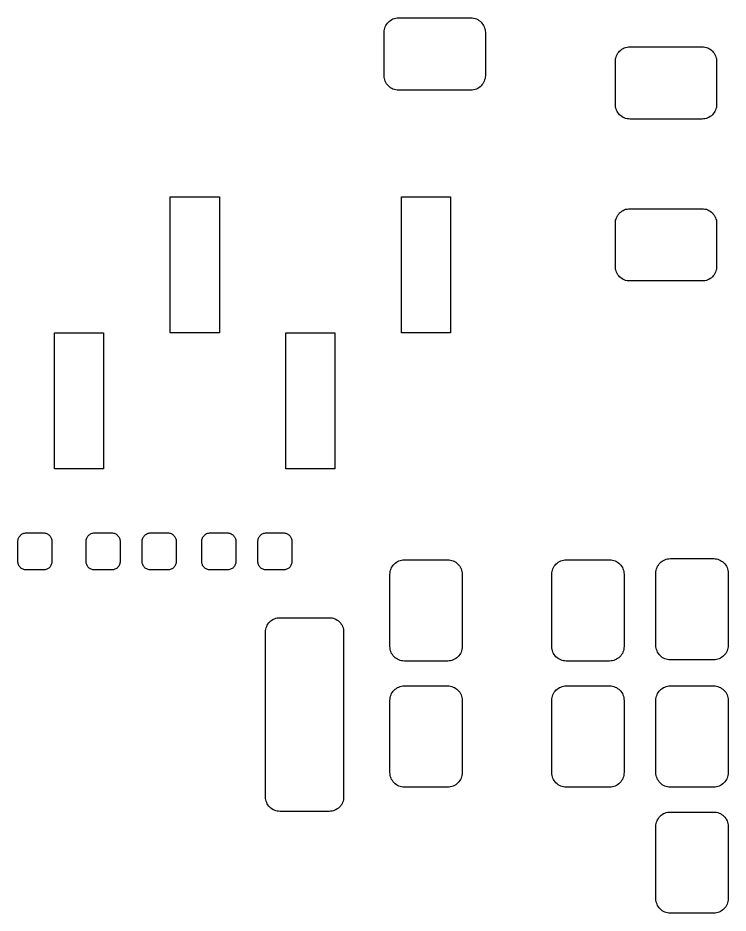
# Model space of a CAD drawing. Extents: x 0 to 58, y -40.2 to 0.4.
# Drawn here: x 29.54 to 41.82, y -40.13 to -24.66 of the extents above; entities that cross this region are included whole.
import ezdxf

# ---------------------------------------------------------------- set-up
doc = ezdxf.new("R2010")
doc.units = 0
doc.layers.get('0').update_dxf_attribs({"linetype": 'CONTINUOUS'})

msp = doc.modelspace()

# ---------------------------------------------------------------- linework, layer by layer
at = {"color": 7}
for points in [[(37.398925, -24.65516), (37.421785, -24.66024), (37.447185, -24.66532), (37.470045, -24.67294), (37.492905, -24.68564), (37.513225, -24.69834), (37.533545, -24.71104), (37.551325, -24.72882), (37.566565, -24.7466), (37.581805, -24.76692), (37.594505, -24.78724), (37.604665, -24.8101), (37.612285, -24.83296), (37.619905, -24.85582), (37.622445, -24.88122), (37.624985, -24.90408), (37.624985, -25.655919), (37.622445, -25.678779), (37.619905, -25.704179), (37.612285, -25.727039), (37.604665, -25.749899), (37.594505, -25.772759), (37.581805, -25.793079), (37.566565, -25.813399), (37.551325, -25.831179), (37.533545, -25.848959), (37.513225, -25.864199), (37.492905, -25.876899), (37.470045, -25.887059), (37.447185, -25.894679), (37.421785, -25.899759), (37.398925, -25.904839), (37.373525, -25.904839), (36.123846, -25.904839), (36.098446, -25.904839), (36.075586, -25.899759), (36.052726, -25.894679), (36.027326, -25.887059), (36.007006, -25.876899), (35.984146, -25.864199), (35.966366, -25.848959), (35.948586, -25.831179), (35.930806, -25.813399), (35.915566, -25.793079), (35.902866, -25.772759), (35.892706, -25.749899), (35.885086, -25.727039), (35.880006, -25.704179), (35.874926, -25.678779), (35.874926, -25.655919), (35.874926, -24.90408), (35.874926, -24.88122), (35.880006, -24.85582), (35.885086, -24.83296), (35.892706, -24.8101), (35.902866, -24.78724), (35.915566, -24.76692), (35.930806, -24.7466), (35.948586, -24.72882), (35.966366, -24.71104), (35.984146, -24.69834), (36.007006, -24.68564), (36.027326, -24.67294), (36.052726, -24.66532), (36.075586, -24.66024), (36.098446, -24.65516), (36.123846, -24.65516), (37.373525, -24.65516)], [(41.399421, -25.155539), (41.422281, -25.160619), (41.447681, -25.165699), (41.470541, -25.173319), (41.490861, -25.183479), (41.513721, -25.196179), (41.534041, -25.211419), (41.551821, -25.229199), (41.567061, -25.246979), (41.582301, -25.267299), (41.595001, -25.287619), (41.605161, -25.310479), (41.612781, -25.333339), (41.620401, -25.356199), (41.622941, -25.381599), (41.622941, -25.404459), (41.622941, -26.156298), (41.622941, -26.179158), (41.620401, -26.204558), (41.612781, -26.227418), (41.605161, -26.250278), (41.595001, -26.273138), (41.582301, -26.293458), (41.567061, -26.313778), (41.551821, -26.331558), (41.534041, -26.349338), (41.513721, -26.362038), (41.490861, -26.374738), (41.470541, -26.384898), (41.447681, -26.395058), (41.422281, -26.400138), (41.399421, -26.402678), (41.374021, -26.405218), (40.124342, -26.405218), (40.098942, -26.402678), (40.076082, -26.400138), (40.050682, -26.395058), (40.027822, -26.384898), (40.007502, -26.374738), (39.984642, -26.362038), (39.966862, -26.349338), (39.946542, -26.331558), (39.931302, -26.313778), (39.916063, -26.293458), (39.903363, -26.273138), (39.893203, -26.250278), (39.885583, -26.227418), (39.877963, -26.204558), (39.875423, -26.179158), (39.875423, -26.156298), (39.875423, -25.404459), (39.875423, -25.381599), (39.877963, -25.356199), (39.885583, -25.333339), (39.893203, -25.310479), (39.903363, -25.287619), (39.916063, -25.267299), (39.931302, -25.246979), (39.946542, -25.229199), (39.966862, -25.211419), (39.984642, -25.196179), (40.007502, -25.183479), (40.027822, -25.173319), (40.050682, -25.165699), (40.076082, -25.160619), (40.098942, -25.155539), (40.124342, -25.155539), (41.374021, -25.155539)], [(33.025049, -30.100915), (32.17415, -30.100915), (32.17415, -27.751417), (33.025049, -27.751417)], [(37.023005, -30.100915), (36.174646, -30.100915), (36.174646, -27.751417), (37.023005, -27.751417)], [(41.399421, -27.957157), (41.422281, -27.959697), (41.447681, -27.964777), (41.470541, -27.974937), (41.490861, -27.985097), (41.513721, -27.997797), (41.534041, -28.013037), (41.551821, -28.028277), (41.567061, -28.046057), (41.582301, -28.066377), (41.595001, -28.086697), (41.605161, -28.109557), (41.612781, -28.132416), (41.620401, -28.155276), (41.622941, -28.180676), (41.622941, -28.206076), (41.622941, -28.955376), (41.622941, -28.980776), (41.620401, -29.003636), (41.612781, -29.026496), (41.605161, -29.051896), (41.595001, -29.072216), (41.582301, -29.095076), (41.567061, -29.112856), (41.551821, -29.133176), (41.534041, -29.148416), (41.513721, -29.163656), (41.490861, -29.176356), (41.470541, -29.186515), (41.447681, -29.194135), (41.422281, -29.199215), (41.399421, -29.204295), (41.374021, -29.204295), (40.124342, -29.204295), (40.098942, -29.204295), (40.076082, -29.199215), (40.050682, -29.194135), (40.027822, -29.186515), (40.007502, -29.176356), (39.984642, -29.163656), (39.966862, -29.148416), (39.946542, -29.133176), (39.931302, -29.112856), (39.916063, -29.095076), (39.903363, -29.072216), (39.893203, -29.051896), (39.885583, -29.026496), (39.877963, -29.003636), (39.875423, -28.980776), (39.875423, -28.955376), (39.875423, -28.206076), (39.875423, -28.180676), (39.877963, -28.155276), (39.885583, -28.132416), (39.893203, -28.109557), (39.903363, -28.086697), (39.916063, -28.066377), (39.931302, -28.046057), (39.946542, -28.028277), (39.966862, -28.013037), (39.984642, -27.997797), (40.007502, -27.985097), (40.027822, -27.974937), (40.050682, -27.964777), (40.076082, -27.959697), (40.098942, -27.957157), (40.124342, -27.954617), (41.374021, -27.954617)], [(31.023531, -32.450412), (30.175172, -32.450412), (30.175172, -30.100915), (31.023531, -30.100915)], [(35.024027, -32.450412), (34.173128, -32.450412), (34.173128, -30.100915), (35.024027, -30.100915)], [(29.997372, -33.560391), (30.010072, -33.562931), (30.025312, -33.565471), (30.038012, -33.570551), (30.050712, -33.578171), (30.063412, -33.585791), (30.076112, -33.593411), (30.086272, -33.603571), (30.096432, -33.613731), (30.104052, -33.626431), (30.111672, -33.639131), (30.116752, -33.651831), (30.121832, -33.664531), (30.126912, -33.679771), (30.129452, -33.692471), (30.129452, -33.707711), (30.129452, -34.053151), (30.129452, -34.065851), (30.126912, -34.081091), (30.121832, -34.096331), (30.116752, -34.109031), (30.111672, -34.121731), (30.104052, -34.134431), (30.096432, -34.147131), (30.086272, -34.157291), (30.076112, -34.167451), (30.063412, -34.175071), (30.050712, -34.182691), (30.038012, -34.187771), (30.025312, -34.192851), (30.010072, -34.197931), (29.997372, -34.200471), (29.982132, -34.200471), (29.687492, -34.200471), (29.672252, -34.200471), (29.657012, -34.197931), (29.644312, -34.192851), (29.629072, -34.187771), (29.616372, -34.182691), (29.603672, -34.175071), (29.593512, -34.167451), (29.583352, -34.157291), (29.573192, -34.147131), (29.563032, -34.134431), (29.555412, -34.121731), (29.550332, -34.109031), (29.545252, -34.096331), (29.542712, -34.081091), (29.540172, -34.065851), (29.540172, -34.053151), (29.540172, -33.707711), (29.540172, -33.692471), (29.542712, -33.679771), (29.545252, -33.664531), (29.550332, -33.651831), (29.555412, -33.639131), (29.563032, -33.626431), (29.573192, -33.613731), (29.583352, -33.603571), (29.593512, -33.593411), (29.603672, -33.585791), (29.616372, -33.578171), (29.629072, -33.570551), (29.644312, -33.565471), (29.657012, -33.562931), (29.672252, -33.560391), (29.687492, -33.560391), (29.982132, -33.560391)], [(31.175931, -33.560391), (31.191171, -33.562931), (31.203871, -33.565471), (31.219111, -33.570551), (31.231811, -33.578171), (31.244511, -33.585791), (31.254671, -33.593411), (31.264831, -33.603571), (31.274991, -33.613731), (31.285151, -33.626431), (31.292771, -33.639131), (31.297851, -33.651831), (31.302931, -33.664531), (31.305471, -33.679771), (31.308011, -33.692471), (31.308011, -33.707711), (31.308011, -34.053151), (31.308011, -34.065851), (31.305471, -34.081091), (31.302931, -34.096331), (31.297851, -34.109031), (31.292771, -34.121731), (31.285151, -34.134431), (31.274991, -34.147131), (31.264831, -34.157291), (31.254671, -34.167451), (31.244511, -34.175071), (31.231811, -34.182691), (31.219111, -34.187771), (31.203871, -34.192851), (31.191171, -34.197931), (31.175931, -34.200471), (31.160691, -34.200471), (30.866051, -34.200471), (30.853351, -34.200471), (30.838111, -34.197931), (30.822871, -34.192851), (30.810171, -34.187771), (30.797471, -34.182691), (30.784771, -34.175071), (30.772071, -34.167451), (30.761911, -34.157291), (30.751751, -34.147131), (30.744131, -34.134431), (30.736511, -34.121731), (30.731431, -34.109031), (30.726351, -34.096331), (30.721271, -34.081091), (30.718731, -34.065851), (30.718731, -34.053151), (30.718731, -33.707711), (30.718731, -33.692471), (30.721271, -33.679771), (30.726351, -33.664531), (30.731431, -33.651831), (30.736511, -33.639131), (30.744131, -33.626431), (30.751751, -33.613731), (30.761911, -33.603571), (30.772071, -33.593411), (30.784771, -33.585791), (30.797471, -33.578171), (30.810171, -33.570551), (30.822871, -33.565471), (30.838111, -33.562931), (30.853351, -33.560391), (30.866051, -33.560391), (31.160691, -33.560391)], [(32.14621, -33.560391), (32.16145, -33.562931), (32.17415, -33.565471), (32.18939, -33.570551), (32.20209, -33.578171), (32.21479, -33.585791), (32.22495, -33.593411), (32.23511, -33.603571), (32.24527, -33.613731), (32.25543, -33.626431), (32.26305, -33.639131), (32.26813, -33.651831), (32.27321, -33.664531), (32.27575, -33.679771), (32.27829, -33.692471), (32.27829, -33.707711), (32.27829, -34.053151), (32.27829, -34.065851), (32.27575, -34.081091), (32.27321, -34.096331), (32.26813, -34.109031), (32.26305, -34.121731), (32.25543, -34.134431), (32.24527, -34.147131), (32.23511, -34.157291), (32.22495, -34.167451), (32.21479, -34.175071), (32.20209, -34.182691), (32.18939, -34.187771), (32.17415, -34.192851), (32.16145, -34.197931), (32.14621, -34.200471), (32.13097, -34.200471), (31.83633, -34.200471), (31.82109, -34.200471), (31.80839, -34.197931), (31.79315, -34.192851), (31.78045, -34.187771), (31.76775, -34.182691), (31.75505, -34.175071), (31.74235, -34.167451), (31.73219, -34.157291), (31.72203, -34.147131), (31.71441, -34.134431), (31.70679, -34.121731), (31.69917, -34.109031), (31.69663, -34.096331), (31.69155, -34.081091), (31.68901, -34.065851), (31.68901, -34.053151), (31.68901, -33.707711), (31.68901, -33.692471), (31.69155, -33.679771), (31.69663, -33.664531), (31.69917, -33.651831), (31.70679, -33.639131), (31.71441, -33.626431), (31.72203, -33.613731), (31.73219, -33.603571), (31.74235, -33.593411), (31.75505, -33.585791), (31.76775, -33.578171), (31.78045, -33.570551), (31.79315, -33.565471), (31.80839, -33.562931), (31.82109, -33.560391), (31.83633, -33.560391), (32.13097, -33.560391)], [(33.174909, -33.560391), (33.190149, -33.562931), (33.205389, -33.565471), (33.218089, -33.570551), (33.230789, -33.578171), (33.243489, -33.585791), (33.256189, -33.593411), (33.266349, -33.603571), (33.276509, -33.613731), (33.284129, -33.626431), (33.291749, -33.639131), (33.296829, -33.651831), (33.301909, -33.664531), (33.306989, -33.679771), (33.309529, -33.692471), (33.309529, -33.707711), (33.309529, -34.053151), (33.309529, -34.065851), (33.306989, -34.081091), (33.301909, -34.096331), (33.296829, -34.109031), (33.291749, -34.121731), (33.284129, -34.134431), (33.276509, -34.147131), (33.266349, -34.157291), (33.256189, -34.167451), (33.243489, -34.175071), (33.230789, -34.182691), (33.218089, -34.187771), (33.205389, -34.192851), (33.190149, -34.197931), (33.174909, -34.200471), (33.162209, -34.200471), (32.867569, -34.200471), (32.852329, -34.200471), (32.837089, -34.197931), (32.824389, -34.192851), (32.809149, -34.187771), (32.796449, -34.182691), (32.783749, -34.175071), (32.773589, -34.167451), (32.763429, -34.157291), (32.753269, -34.147131), (32.743109, -34.134431), (32.735489, -34.121731), (32.730409, -34.109031), (32.725329, -34.096331), (32.722789, -34.081091), (32.720249, -34.065851), (32.720249, -34.053151), (32.720249, -33.707711), (32.720249, -33.692471), (32.722789, -33.679771), (32.725329, -33.664531), (32.730409, -33.651831), (32.735489, -33.639131), (32.743109, -33.626431), (32.753269, -33.613731), (32.763429, -33.603571), (32.773589, -33.593411), (32.783749, -33.585791), (32.796449, -33.578171), (32.809149, -33.570551), (32.824389, -33.565471), (32.837089, -33.562931), (32.852329, -33.560391), (32.867569, -33.560391), (33.162209, -33.560391)], [(34.145188, -33.560391), (34.160428, -33.562931), (34.175668, -33.565471), (34.188368, -33.570551), (34.201068, -33.578171), (34.213768, -33.585791), (34.226468, -33.593411), (34.236628, -33.603571), (34.246788, -33.613731), (34.254408, -33.626431), (34.262028, -33.639131), (34.267108, -33.651831), (34.272188, -33.664531), (34.277268, -33.679771), (34.277268, -33.692471), (34.279808, -33.707711), (34.279808, -34.053151), (34.277268, -34.065851), (34.277268, -34.081091), (34.272188, -34.096331), (34.267108, -34.109031), (34.262028, -34.121731), (34.254408, -34.134431), (34.246788, -34.147131), (34.236628, -34.157291), (34.226468, -34.167451), (34.213768, -34.175071), (34.201068, -34.182691), (34.188368, -34.187771), (34.175668, -34.192851), (34.160428, -34.197931), (34.145188, -34.200471), (34.132488, -34.200471), (33.837848, -34.200471), (33.822608, -34.200471), (33.807368, -34.197931), (33.794668, -34.192851), (33.779428, -34.187771), (33.766728, -34.182691), (33.754028, -34.175071), (33.743868, -34.167451), (33.731168, -34.157291), (33.723548, -34.147131), (33.713388, -34.134431), (33.705768, -34.121731), (33.700688, -34.109031), (33.695608, -34.096331), (33.693068, -34.081091), (33.690528, -34.065851), (33.687988, -34.053151), (33.687988, -33.707711), (33.690528, -33.692471), (33.693068, -33.679771), (33.695608, -33.664531), (33.700688, -33.651831), (33.705768, -33.639131), (33.713388, -33.626431), (33.723548, -33.613731), (33.731168, -33.603571), (33.743868, -33.593411), (33.754028, -33.585791), (33.766728, -33.578171), (33.779428, -33.570551), (33.794668, -33.565471), (33.807368, -33.562931), (33.822608, -33.560391), (33.837848, -33.560391), (34.132488, -33.560391)], [(36.997605, -34.025211), (37.023005, -34.030291), (37.045865, -34.035371), (37.068725, -34.042991), (37.091585, -34.055691), (37.111905, -34.068391), (37.132225, -34.081091), (37.150005, -34.098871), (37.167785, -34.116651), (37.183025, -34.136971), (37.195725, -34.157291), (37.205885, -34.180151), (37.213505, -34.203011), (37.218585, -34.225871), (37.223665, -34.251271), (37.223665, -34.274131), (37.223665, -35.52635), (37.223665, -35.54921), (37.218585, -35.574609), (37.213505, -35.597469), (37.205885, -35.620329), (37.195725, -35.643189), (37.183025, -35.663509), (37.167785, -35.683829), (37.150005, -35.701609), (37.132225, -35.719389), (37.111905, -35.732089), (37.091585, -35.744789), (37.068725, -35.754949), (37.045865, -35.765109), (37.023005, -35.770189), (36.997605, -35.772729), (36.974745, -35.775269), (36.225446, -35.775269), (36.200046, -35.772729), (36.174646, -35.770189), (36.151786, -35.765109), (36.128926, -35.754949), (36.106066, -35.744789), (36.085746, -35.732089), (36.065426, -35.719389), (36.047646, -35.701609), (36.029866, -35.683829), (36.017166, -35.663509), (36.004466, -35.643189), (35.994306, -35.620329), (35.984146, -35.597469), (35.979066, -35.574609), (35.976526, -35.54921), (35.973986, -35.52635), (35.973986, -34.274131), (35.976526, -34.251271), (35.979066, -34.225871), (35.984146, -34.203011), (35.994306, -34.180151), (36.004466, -34.157291), (36.017166, -34.136971), (36.029866, -34.116651), (36.047646, -34.098871), (36.065426, -34.081091), (36.085746, -34.068391), (36.106066, -34.055691), (36.128926, -34.042991), (36.151786, -34.035371), (36.174646, -34.030291), (36.200046, -34.025211), (36.225446, -34.025211), (36.974745, -34.025211)], [(39.799223, -34.025211), (39.822083, -34.030291), (39.847483, -34.035371), (39.870343, -34.042991), (39.893203, -34.055691), (39.913523, -34.068391), (39.933842, -34.081091), (39.951622, -34.098871), (39.966862, -34.116651), (39.982102, -34.136971), (39.994802, -34.157291), (40.004962, -34.180151), (40.012582, -34.203011), (40.020202, -34.225871), (40.022742, -34.251271), (40.025282, -34.274131), (40.025282, -35.52635), (40.022742, -35.54921), (40.020202, -35.574609), (40.012582, -35.597469), (40.004962, -35.620329), (39.994802, -35.643189), (39.982102, -35.663509), (39.966862, -35.683829), (39.951622, -35.701609), (39.933842, -35.719389), (39.913523, -35.732089), (39.893203, -35.744789), (39.870343, -35.754949), (39.847483, -35.765109), (39.822083, -35.770189), (39.799223, -35.772729), (39.773823, -35.775269), (39.024523, -35.775269), (38.999123, -35.772729), (38.976263, -35.770189), (38.950863, -35.765109), (38.928003, -35.754949), (38.905143, -35.744789), (38.884823, -35.732089), (38.864503, -35.719389), (38.846724, -35.701609), (38.831484, -35.683829), (38.816244, -35.663509), (38.803544, -35.643189), (38.793384, -35.620329), (38.785764, -35.597469), (38.778144, -35.574609), (38.775604, -35.54921), (38.773064, -35.52635), (38.773064, -34.274131), (38.775604, -34.251271), (38.778144, -34.225871), (38.785764, -34.203011), (38.793384, -34.180151), (38.803544, -34.157291), (38.816244, -34.136971), (38.831484, -34.116651), (38.846724, -34.098871), (38.864503, -34.081091), (38.884823, -34.068391), (38.905143, -34.055691), (38.928003, -34.042991), (38.950863, -34.035371), (38.976263, -34.030291), (38.999123, -34.025211), (39.024523, -34.025211), (39.773823, -34.025211)], [(41.597541, -34.007431), (41.622941, -34.009971), (41.645801, -34.015051), (41.668661, -34.025211), (41.691521, -34.035371), (41.711841, -34.048071), (41.732161, -34.060771), (41.749941, -34.078551), (41.767721, -34.096331), (41.782961, -34.116651), (41.795661, -34.136971), (41.805821, -34.159831), (41.813441, -34.182691), (41.818521, -34.205551), (41.823601, -34.230951), (41.823601, -34.256351), (41.823601, -35.50603), (41.823601, -35.52889), (41.818521, -35.55429), (41.813441, -35.577149), (41.805821, -35.600009), (41.795661, -35.622869), (41.782961, -35.643189), (41.767721, -35.663509), (41.749941, -35.681289), (41.732161, -35.699069), (41.711841, -35.711769), (41.691521, -35.724469), (41.668661, -35.737169), (41.645801, -35.744789), (41.622941, -35.749869), (41.597541, -35.754949), (41.574681, -35.754949), (40.825382, -35.754949), (40.799982, -35.754949), (40.774582, -35.749869), (40.751722, -35.744789), (40.728862, -35.737169), (40.706002, -35.724469), (40.685682, -35.711769), (40.665362, -35.699069), (40.647582, -35.681289), (40.629802, -35.663509), (40.617102, -35.643189), (40.604402, -35.622869), (40.594242, -35.600009), (40.584082, -35.577149), (40.579002, -35.55429), (40.576462, -35.52889), (40.573922, -35.50603), (40.573922, -34.256351), (40.576462, -34.230951), (40.579002, -34.205551), (40.584082, -34.182691), (40.594242, -34.159831), (40.604402, -34.136971), (40.617102, -34.116651), (40.629802, -34.096331), (40.647582, -34.078551), (40.665362, -34.060771), (40.685682, -34.048071), (40.706002, -34.035371), (40.728862, -34.025211), (40.751722, -34.015051), (40.774582, -34.009971), (40.799982, -34.007431), (40.825382, -34.004891), (41.574681, -34.004891)], [(34.947827, -35.02597), (34.973227, -35.03105), (34.996087, -35.03613), (35.018947, -35.04375), (35.041807, -35.05391), (35.062127, -35.06661), (35.082447, -35.08185), (35.100227, -35.09963), (35.118007, -35.11741), (35.133247, -35.13519), (35.145947, -35.15805), (35.156107, -35.17837), (35.163727, -35.20377), (35.168807, -35.22663), (35.173887, -35.24949), (35.173887, -35.27489), (35.173887, -38.124767), (35.173887, -38.150167), (35.168807, -38.173027), (35.163727, -38.198427), (35.156107, -38.221287), (35.145947, -38.244147), (35.133247, -38.264467), (35.118007, -38.284787), (35.100227, -38.302567), (35.082447, -38.317807), (35.062127, -38.333047), (35.041807, -38.345747), (35.018947, -38.355907), (34.996087, -38.363527), (34.973227, -38.371147), (34.947827, -38.373687), (34.924967, -38.376227), (34.074068, -38.376227), (34.048668, -38.373687), (34.025808, -38.371147), (34.000408, -38.363527), (33.977548, -38.355907), (33.957228, -38.345747), (33.934368, -38.333047), (33.916588, -38.317807), (33.896268, -38.302567), (33.881028, -38.284787), (33.865788, -38.264467), (33.853088, -38.244147), (33.842928, -38.221287), (33.835308, -38.198427), (33.830228, -38.173027), (33.825148, -38.150167), (33.825148, -38.124767), (33.825148, -35.27489), (33.825148, -35.24949), (33.830228, -35.22663), (33.835308, -35.20377), (33.842928, -35.17837), (33.853088, -35.15805), (33.865788, -35.13519), (33.881028, -35.11741), (33.896268, -35.09963), (33.916588, -35.08185), (33.934368, -35.06661), (33.957228, -35.05391), (33.977548, -35.04375), (34.000408, -35.03613), (34.025808, -35.03105), (34.048668, -35.02597), (34.074068, -35.02597), (34.924967, -35.02597)], [(36.997605, -36.207069), (37.023005, -36.209609), (37.045865, -36.214689), (37.068725, -36.224849), (37.091585, -36.235009), (37.111905, -36.247709), (37.132225, -36.262949), (37.150005, -36.278189), (37.167785, -36.295969), (37.183025, -36.316289), (37.195725, -36.336609), (37.205885, -36.359469), (37.213505, -36.382329), (37.218585, -36.405189), (37.223665, -36.430589), (37.223665, -36.455989), (37.223665, -37.705667), (37.223665, -37.728527), (37.218585, -37.753927), (37.213505, -37.776787), (37.205885, -37.799647), (37.195725, -37.822507), (37.183025, -37.842827), (37.167785, -37.863147), (37.150005, -37.880927), (37.132225, -37.898707), (37.111905, -37.913947), (37.091585, -37.926647), (37.068725, -37.936807), (37.045865, -37.944427), (37.023005, -37.949507), (36.997605, -37.954587), (36.974745, -37.954587), (36.225446, -37.954587), (36.200046, -37.954587), (36.174646, -37.949507), (36.151786, -37.944427), (36.128926, -37.936807), (36.106066, -37.926647), (36.085746, -37.913947), (36.065426, -37.898707), (36.047646, -37.880927), (36.029866, -37.863147), (36.017166, -37.842827), (36.004466, -37.822507), (35.994306, -37.799647), (35.984146, -37.776787), (35.979066, -37.753927), (35.976526, -37.728527), (35.973986, -37.705667), (35.973986, -36.455989), (35.976526, -36.430589), (35.979066, -36.405189), (35.984146, -36.382329), (35.994306, -36.359469), (36.004466, -36.336609), (36.017166, -36.316289), (36.029866, -36.295969), (36.047646, -36.278189), (36.065426, -36.262949), (36.085746, -36.247709), (36.106066, -36.235009), (36.128926, -36.224849), (36.151786, -36.214689), (36.174646, -36.209609), (36.200046, -36.207069), (36.225446, -36.204529), (36.974745, -36.204529)], [(39.799223, -36.207069), (39.822083, -36.209609), (39.847483, -36.214689), (39.870343, -36.224849), (39.893203, -36.235009), (39.913523, -36.247709), (39.933842, -36.262949), (39.951622, -36.278189), (39.966862, -36.295969), (39.982102, -36.316289), (39.994802, -36.336609), (40.004962, -36.359469), (40.012582, -36.382329), (40.020202, -36.405189), (40.022742, -36.430589), (40.025282, -36.455989), (40.025282, -37.705667), (40.022742, -37.728527), (40.020202, -37.753927), (40.012582, -37.776787), (40.004962, -37.799647), (39.994802, -37.822507), (39.982102, -37.842827), (39.966862, -37.863147), (39.951622, -37.880927), (39.933842, -37.898707), (39.913523, -37.913947), (39.893203, -37.926647), (39.870343, -37.936807), (39.847483, -37.944427), (39.822083, -37.949507), (39.799223, -37.954587), (39.773823, -37.954587), (39.024523, -37.954587), (38.999123, -37.954587), (38.976263, -37.949507), (38.950863, -37.944427), (38.928003, -37.936807), (38.905143, -37.926647), (38.884823, -37.913947), (38.864503, -37.898707), (38.846724, -37.880927), (38.831484, -37.863147), (38.816244, -37.842827), (38.803544, -37.822507), (38.793384, -37.799647), (38.785764, -37.776787), (38.778144, -37.753927), (38.775604, -37.728527), (38.773064, -37.705667), (38.773064, -36.455989), (38.775604, -36.430589), (38.778144, -36.405189), (38.785764, -36.382329), (38.793384, -36.359469), (38.803544, -36.336609), (38.816244, -36.316289), (38.831484, -36.295969), (38.846724, -36.278189), (38.864503, -36.262949), (38.884823, -36.247709), (38.905143, -36.235009), (38.928003, -36.224849), (38.950863, -36.214689), (38.976263, -36.209609), (38.999123, -36.207069), (39.024523, -36.204529), (39.773823, -36.204529)], [(41.597541, -36.207069), (41.622941, -36.209609), (41.645801, -36.214689), (41.668661, -36.224849), (41.691521, -36.235009), (41.711841, -36.247709), (41.732161, -36.262949), (41.749941, -36.278189), (41.767721, -36.295969), (41.782961, -36.316289), (41.795661, -36.336609), (41.805821, -36.359469), (41.813441, -36.382329), (41.818521, -36.405189), (41.823601, -36.430589), (41.823601, -36.455989), (41.823601, -37.705667), (41.823601, -37.728527), (41.818521, -37.753927), (41.813441, -37.776787), (41.805821, -37.799647), (41.795661, -37.822507), (41.782961, -37.842827), (41.767721, -37.863147), (41.749941, -37.880927), (41.732161, -37.898707), (41.711841, -37.913947), (41.691521, -37.926647), (41.668661, -37.936807), (41.645801, -37.944427), (41.622941, -37.949507), (41.597541, -37.954587), (41.574681, -37.954587), (40.825382, -37.954587), (40.799982, -37.954587), (40.774582, -37.949507), (40.751722, -37.944427), (40.728862, -37.936807), (40.706002, -37.926647), (40.685682, -37.913947), (40.665362, -37.898707), (40.647582, -37.880927), (40.629802, -37.863147), (40.617102, -37.842827), (40.604402, -37.822507), (40.594242, -37.799647), (40.584082, -37.776787), (40.579002, -37.753927), (40.576462, -37.728527), (40.573922, -37.705667), (40.573922, -36.455989), (40.576462, -36.430589), (40.579002, -36.405189), (40.584082, -36.382329), (40.594242, -36.359469), (40.604402, -36.336609), (40.617102, -36.316289), (40.629802, -36.295969), (40.647582, -36.278189), (40.665362, -36.262949), (40.685682, -36.247709), (40.706002, -36.235009), (40.728862, -36.224849), (40.751722, -36.214689), (40.774582, -36.209609), (40.799982, -36.207069), (40.825382, -36.204529), (41.574681, -36.204529)], [(41.597541, -38.386387), (41.622941, -38.388927), (41.645801, -38.396547), (41.668661, -38.404167), (41.691521, -38.414327), (41.711841, -38.427027), (41.732161, -38.442267), (41.749941, -38.457507), (41.767721, -38.475287), (41.782961, -38.495607), (41.795661, -38.518467), (41.805821, -38.538787), (41.813441, -38.561647), (41.818521, -38.587047), (41.823601, -38.609907), (41.823601, -38.635307), (41.823601, -39.884985), (41.823601, -39.910385), (41.818521, -39.933245), (41.813441, -39.958645), (41.805821, -39.981505), (41.795661, -40.001825), (41.782961, -40.024685), (41.767721, -40.042465), (41.749941, -40.062785), (41.732161, -40.078025), (41.711841, -40.093265), (41.691521, -40.105965), (41.668661, -40.116125), (41.645801, -40.123745), (41.622941, -40.131365), (41.597541, -40.133905), (41.574681, -40.133905), (40.825382, -40.133905), (40.799982, -40.133905), (40.774582, -40.131365), (40.751722, -40.123745), (40.728862, -40.116125), (40.706002, -40.105965), (40.685682, -40.093265), (40.665362, -40.078025), (40.647582, -40.062785), (40.629802, -40.042465), (40.617102, -40.024685), (40.604402, -40.001825), (40.594242, -39.981505), (40.584082, -39.958645), (40.579002, -39.933245), (40.576462, -39.910385), (40.573922, -39.884985), (40.573922, -38.635307), (40.576462, -38.609907), (40.579002, -38.587047), (40.584082, -38.561647), (40.594242, -38.538787), (40.604402, -38.518467), (40.617102, -38.495607), (40.629802, -38.475287), (40.647582, -38.457507), (40.665362, -38.442267), (40.685682, -38.427027), (40.706002, -38.414327), (40.728862, -38.404167), (40.751722, -38.396547), (40.774582, -38.388927), (40.799982, -38.386387), (40.825382, -38.386387), (41.574681, -38.386387)]]:
    msp.add_lwpolyline(points, close=True, dxfattribs=at)

doc.saveas('drawing.dxf')
